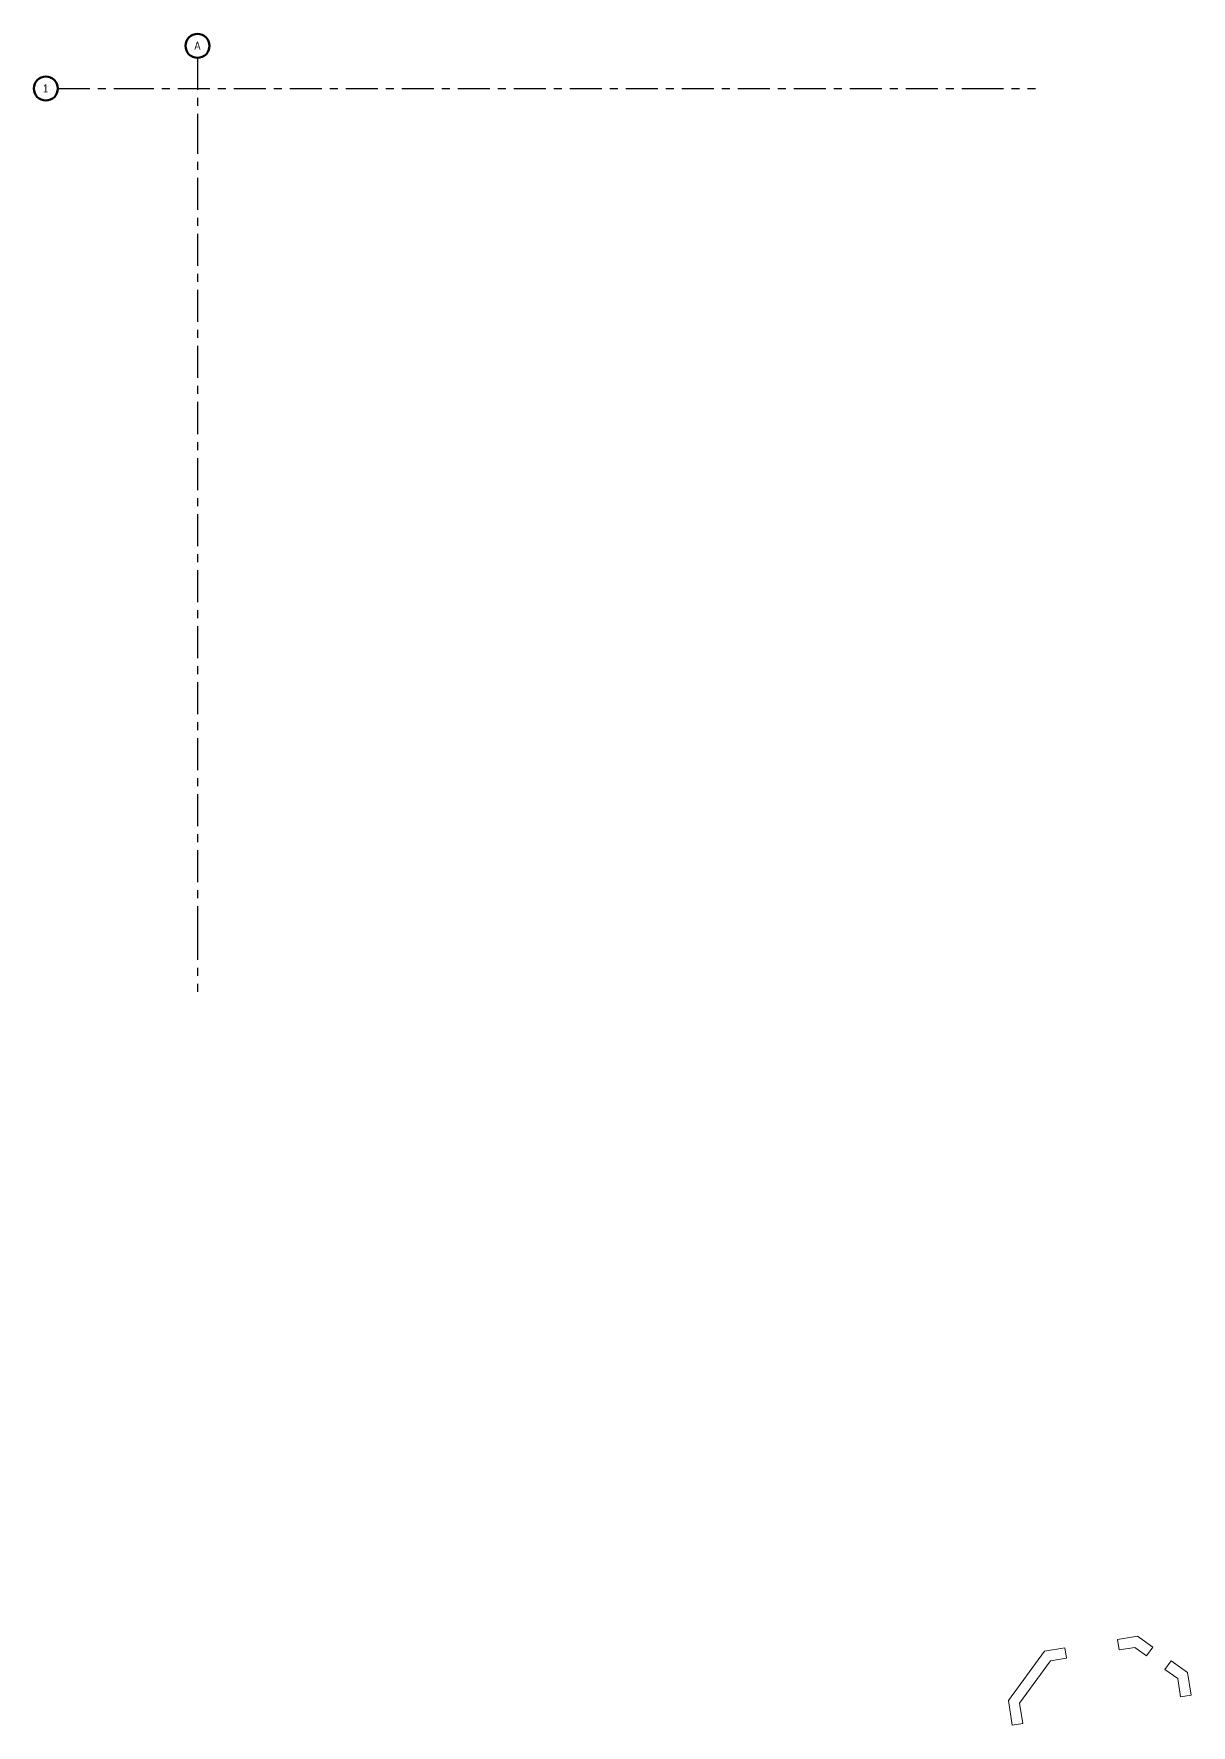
# Model space of a CAD drawing. Header units: inches. Extents: x -1419 to 1615, y -3948 to 1352.
# Drawn here: x -1419 to 317, y -1184 to 1352 of the extents above; entities that cross this region are included whole.
import ezdxf

# ---------------------------------------------------------------- set-up
doc = ezdxf.new("R2010")
doc.units = ezdxf.units.IN
doc.header["$MEASUREMENT"] = 0
doc.linetypes.add('Grid Line', pattern=[84, 48, -12, 12, -12])
for name, color, linetype, lineweight in [('A-WALL', 113, 'Continuous', 15), ('S-GRID', 1, 'Continuous', 9), ('S-GRID-IDEN', 1, 'Continuous', 50)]:
    doc.layers.add(name, color=color, linetype=linetype, lineweight=lineweight)
doc.styles.add('Arial Narrow', font='ARIALN.TTF', dxfattribs={"height": 12})

# ---------------------------------------------------------------- blocks, each defined once
blk = doc.blocks.new('Grid - Grid Head-Circle_CE_-46466-ROOF')
at = {"layer": 'S-GRID-IDEN'}
blk.add_circle((0, 0), 0.188, dxfattribs=at)

msp = doc.modelspace()

# ---------------------------------------------------------------- linework, layer by layer
at = {"layer": 'A-WALL'}
for p, q in [((206.1, -1055.3), (236, -1050.5)), ((208.6, -1071.1), (206.1, -1055.3)), ((258.9, -1067.2), (236, -1050.5)), ((42.5, -1147.1), (96.4, -1072.8)), ((105.4, -1087.5), (59.3, -1151.1)), ((127, -1067.9), (96.4, -1072.8)), ((129.6, -1083.7), (105.4, -1087.5)), ((129.6, -1083.7), (127, -1067.9)), ((232, -1067.4), (208.6, -1071.1)), ((249.6, -1080.1), (232, -1067.4)), ((249.6, -1080.1), (258.9, -1067.2)), ((277.3, -1100.2), (286.7, -1087.3)), ((311.2, -1105.1), (286.7, -1087.3)), ((296.4, -1114.1), (277.3, -1100.2)), ((300.8, -1141.5), (296.4, -1114.1)), ((311.2, -1105.1), (316.6, -1139)), ((316.6, -1139), (300.8, -1141.5)), ((48.3, -1183.9), (42.5, -1147.1)), ((59.3, -1151.1), (64.1, -1181.4)), ((64.1, -1181.4), (48.3, -1183.9))]:
    msp.add_line(p, q, dxfattribs=at)
at = {"layer": 'S-GRID', "linetype": 'Grid Line', "lineweight": 25}
for p, q in [((-1287.4, 1270), (-13, 1270)), ((-13, 1270), (83, 1270)), ((-1173.9, 1220), (-1173.9, 11.6)), ((-1173.9, 11.6), (-1173.9, -84.4))]:
    msp.add_line(p, q, dxfattribs=at)

# ---------------------------------------------------------------- block references
at = {"layer": 'S-GRID-IDEN', "xscale": 95.99999999999994, "yscale": 95.99999999999994, "zscale": 95.99999999999994}
for p, rotation in [((-1173.9, 1334), 180), ((-1401.4, 1270), 269.9999999999994)]:
    msp.add_blockref('Grid - Grid Head-Circle_CE_-46466-ROOF', p, dxfattribs=dict(at, rotation=rotation))

# ---------------------------------------------------------------- next in the draw order: texts
at = {"layer": 'S-GRID-IDEN', "lineweight": 9, "char_height": 12, "attachment_point": 1, "style": 'Arial Narrow', "bg_fill": 3, "box_fill_scale": 1.25, "bg_fill_color": 9, "bg_fill_true_color": 13158600, "bg_fill_transparency": 0}
for s, insert, width in [('A', (-1178.6, 1340.2), 11.211), ('1', (-1405.5, 1276.1), 9.393)]:
    msp.add_mtext(s, dxfattribs=dict(at, insert=insert, width=width))

# ---------------------------------------------------------------- next in the draw order: linework, layer by layer
at = {"layer": 'S-GRID', "linetype": 'Grid Line', "lineweight": 25}
for p, q in [((-1173.9, 1316), (-1173.9, 1220)), ((-1383.4, 1270), (-1287.4, 1270))]:
    msp.add_line(p, q, dxfattribs=at)

doc.saveas('drawing.dxf')
